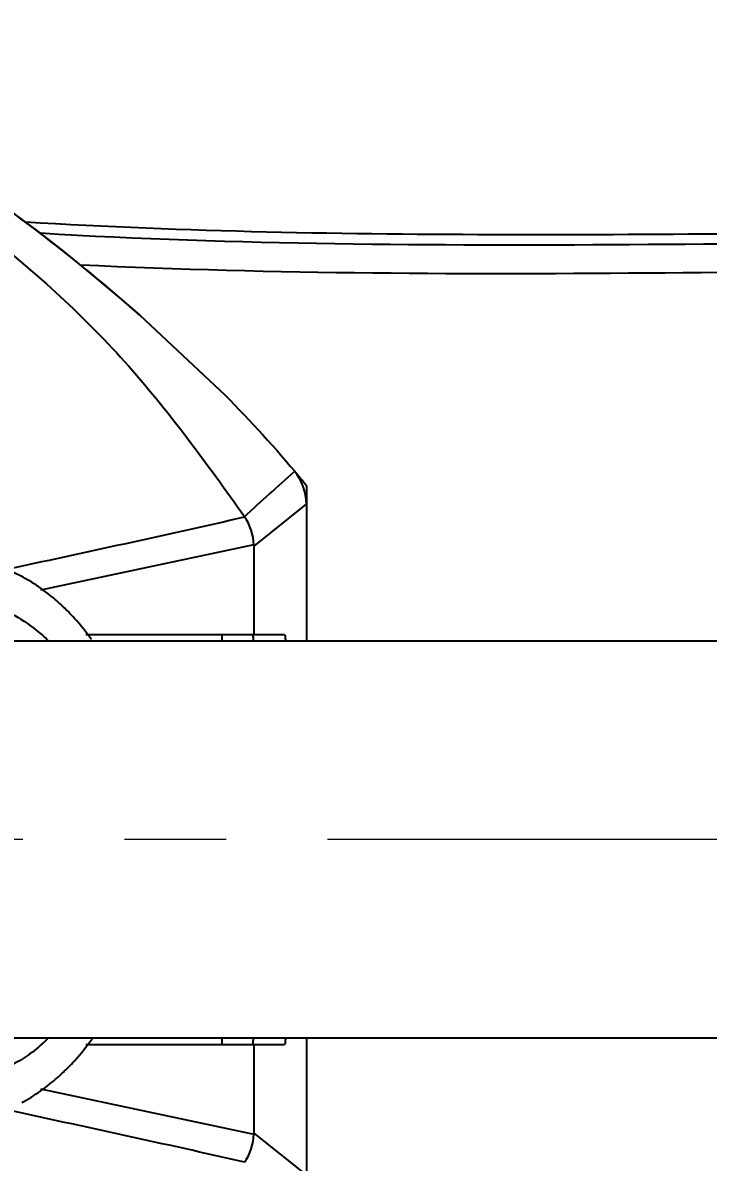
# Model space of a CAD drawing. Header units: millimetres. Extents: x 4086 to 8300, y 123 to 1549.
# Drawn here: x 6790.64 to 6812.07, y 787.95 to 823.55 of the extents above; entities that cross this region are included whole.
import ezdxf
from ezdxf import colors
from ezdxf.entities.mleader import LeaderData, LeaderLine
from ezdxf.math import Vec2, Vec3

# ---------------------------------------------------------------- set-up
doc = ezdxf.new("R2010")
doc.units = ezdxf.units.MM
doc.linetypes.add('CENTER2', pattern=[28.575, 19.05, -3.175, 3.175, -3.175])
for name, color, linetype in [('09_ALL_ROUNDS', 7, 'Continuous'), ('20_ALL_FEATURES', 7, 'Continuous'), ('多重引线', 7, 'Continuous')]:
    doc.layers.add(name, color=color, linetype=linetype)
doc.layers.add('中心线层', color=7, linetype='CENTER2', lineweight=0)
doc.layers.add('标注层', color=7, linetype='Continuous', lineweight=0)
doc.styles.add('思源黑', font='SourceHanSansCN-Normal.ttf')
doc.dimstyles.new('尺寸标注_细节_1_2比例', dxfattribs={"dimtxt": 7, "dimasz": 6, "dimexe": 2, "dimexo": 1.5, "dimgap": 1, "dimtad": 1, "dimlfac": 2, "dimdsep": 46, "dimtxsty": '思源黑', "dimcen": 0.09, "dimadec": 0, "dimazin": 0, "dimtp": 0.01, "dimtm": 0.01, "dimtfac": 1, "dimtofl": 0, "dimtmove": 0, "dimatfit": 3, "dimfxl": 1, "dimtolj": 1, "dimarcsym": 0})

# ---------------------------------------------------------------- blocks, each defined once
blk = doc.blocks.new('*D1333')
at = {"layer": 'Defpoints', "color": 0}
for p in [(6946.483, 844.832), (6776.487, 820.331), (6946.483, 798.041)]:
    blk.add_point(p, dxfattribs=at)
at = {"layer": '标注层', "color": 0, "lineweight": -2}
for p, q in [((6776.487, 821.831), (6776.487, 846.832)), ((6946.483, 799.541), (6946.483, 846.832)), ((6782.487, 844.832), (6940.483, 844.832))]:
    blk.add_line(p, q, dxfattribs=at)
at = {"layer": '标注层', "color": 0}
for points in [[(6782.487, 845.832), (6782.487, 843.832), (6776.487, 844.832)], [(6940.483, 843.832), (6940.483, 845.832), (6946.483, 844.832)]]:
    blk.add_solid(points, dxfattribs=at)
at = {"layer": '标注层', "color": 0, "insert": (6863.384, 852.958), "char_height": 7, "attachment_point": 2, "style": '思源黑'}
blk.add_mtext('\\A1;a', dxfattribs=at)

msp = doc.modelspace()

# ---------------------------------------------------------------- linework, layer by layer
at = {"color": 7, "linetype": 'Continuous'}
for p, q in [((6794.302, 814.4139), (6796.8074, 812.0746)), ((6799.5106, 809.0836), (6799.5106, 808.5177)), ((6799.5106, 808.5173), (6797.8646, 807.2024)), ((6799.5106, 808.5173), (6799.5106, 804.2407)), ((6797.8641, 807.2385), (6791.1958, 805.8206)), ((6797.8641, 807.2385), (6797.8646, 807.2024)), ((6797.8646, 807.2024), (6797.8646, 804.4316)), ((6798.8252, 804.4316), (6792.6183, 804.4316)), ((6796.8747, 804.2407), (6796.8747, 804.4316)), ((6796.8747, 791.6316), (6796.8747, 791.8407)), ((6799.5106, 791.8407), (6799.5106, 787.5459)), ((6792.6188, 791.6316), (6798.8252, 791.6316)), ((6797.8646, 791.6316), (6797.8646, 788.8608)), ((6791.1946, 790.2428), (6797.8641, 788.8247)), ((6797.8646, 788.8608), (6797.8641, 788.8247)), ((6797.8646, 788.8608), (6799.5106, 787.5459))]:
    msp.add_line(p, q, dxfattribs=at)
msp.add_lwpolyline([(6794.302, 814.4139), (6793.7377, 814.9049), (6792.845, 815.66), (6791.9433, 816.3924), (6791.0144, 817.1124), (6790.0686, 817.8091), (6789.1345, 818.4634), (6788.2215, 819.0744), (6787.6394, 819.4511)], dxfattribs=at)
for centre, radius, start, end in [((6780.5881, 794.1464), 24.1078, 38.28716, 39.68205), ((6788.2447, 801.7679), 5.0663, 61.62759, 67.63445), ((6788.1121, 801.5195), 5.3479, 58.30031, 61.64206), ((6787.8829, 801.158), 5.7759, 51.3452, 58.24999), ((6787.5384, 800.7235), 6.3304, 46.23732, 51.36703), ((6787.2966, 800.4663), 6.6835, 44.45776, 46.265), ((6787.1055, 800.2795), 6.9507, 42.12759, 44.45388), ((6786.6504, 799.8783), 7.5573, 35.59379, 42.06917), ((6787.583, 800.2488), 5.5539, 45.96187, 48.60291), ((6787.575, 795.8232), 5.5658, 311.32878, 314.29154), ((6786.6415, 796.1925), 7.569, 317.90871, 324.59419), ((6794.4521, 792.0997), 3.4197, 354.84397, 355.54846), ((6787.1059, 795.7832), 6.9501, 315.5136, 317.84626), ((6787.5419, 795.3357), 6.3251, 308.61432, 313.73274), ((6787.2978, 795.5953), 6.6815, 313.7056, 315.50991), ((6787.8864, 794.9005), 5.7701, 301.61185, 308.63806), ((6788.1213, 794.5277), 5.3295, 297.92136, 301.56189)]:
    msp.add_arc(centre, radius, start, end, dxfattribs=at)
for points, knots in [([(6611.4185, 809.4056), (6612.851, 810.8322), (6616.102, 813.3107), (6621.5798, 815.9471), (6627.2953, 817.9657), (6635.0904, 820.0907), (6645.0428, 821.9084), (6661.0999, 824.0763), (6681.3081, 826.0434), (6701.597, 827.3134), (6717.8768, 827.961), (6730.1197, 828.2344), (6742.3741, 828.2729), (6752.5928, 828.0092), (6760.7415, 827.314), (6766.8162, 826.4449), (6772.8065, 825.0872), (6778.6145, 823.0829), (6784.1848, 820.4935), (6789.4084, 817.2456), (6793.9888, 813.1017), (6796.3963, 809.7807), (6797.58, 808.1141)], [0, 0, 0, 0, 0.0310588, 0.0620914, 0.0930801, 0.124073, 0.1861235, 0.2483065, 0.3729867, 0.4979215, 0.560558, 0.6232727, 0.6860341, 0.7488183, 0.7802201, 0.8116234, 0.8430245, 0.8744257, 0.9058277, 0.937221, 0.968596, 1, 1, 1, 1]), ([(6787.6394, 819.4511), (6788.2641, 819.0516), (6790.5778, 817.4989), (6792.766, 815.7628), (6794.302, 814.4139)], [0, 0, 0, 0, 0.2661993, 1, 1, 1, 1]), ([(6797.5794, 808.1137), (6797.8283, 808.3643), (6798.3574, 808.8311), (6798.8813, 809.3023), (6799.1433, 809.5369)], [0, 0, 0, 0, 0.5010321, 1, 1, 1, 1]), ([(6789.062, 805.5023), (6789.2574, 805.4699), (6790.0583, 805.2728), (6790.7872, 804.8278), (6791.2556, 804.4151)], [0, 0, 0, 0, 0.2407978, 1, 1, 1, 1]), ([(6797.8602, 804.2453), (6797.8582, 804.2686), (6797.8502, 804.3285), (6797.852, 804.395), (6797.8318, 804.4274)], [0, 0, 0, 0, 0.3798753, 1, 1, 1, 1]), ([(6798.8252, 804.4316), (6798.8421, 804.4316), (6798.8413, 804.3353), (6798.855, 804.2917), (6798.8588, 804.2453)], [0, 0, 0, 0, 0.2659625, 1, 1, 1, 1]), ([(6798.8601, 791.8343), (6798.8562, 791.7838), (6798.8411, 791.7368), (6798.8435, 791.6316), (6798.8252, 791.6316)], [0, 0, 0, 0, 0.7344572, 1, 1, 1, 1]), ([(6791.2506, 791.6437), (6791.0908, 791.5033), (6790.455, 791.0054), (6789.6844, 790.6701), (6789.0984, 790.5671)], [0, 0, 0, 0, 0.2633178, 1, 1, 1, 1]), ([(6797.8266, 791.6316), (6797.8412, 791.6316), (6797.8429, 791.7141), (6797.8543, 791.7523), (6797.858, 791.7924)], [0, 0, 0, 0, 0.2669555, 1, 1, 1, 1])]:
    msp.add_open_spline(points, degree=3, knots=knots, dxfattribs=at)
for points in [[(6796.8074, 812.0746), (6797.6213, 811.2626), (6798.4099, 810.4223), (6799.1435, 809.5371)], [(6799.5106, 808.5177), (6799.5107, 808.88), (6799.3725, 809.2608), (6799.1414, 809.5398)], [(6790.0668, 806.4586), (6792.5717, 807.0073), (6795.0805, 807.5386), (6797.5794, 808.1137)], [(6797.8641, 807.2385), (6797.8561, 807.5452), (6797.7533, 807.8609), (6797.5794, 808.1137)], [(6797.5794, 787.9495), (6795.08, 788.5225), (6792.5717, 789.056), (6790.0668, 789.6045)], [(6797.5794, 787.9495), (6797.7538, 788.202), (6797.8561, 788.5182), (6797.8641, 788.8249)]]:
    msp.add_open_spline(points, degree=3, dxfattribs=at)
at = {"layer": '09_ALL_ROUNDS', "color": 7, "linetype": 'Continuous'}
for points, knots in [([(6938.4826, 822.1167), (6932.35, 821.7685), (6920.1054, 820.7587), (6901.7182, 819.5255), (6883.3063, 818.7314), (6864.891, 818.0225), (6846.4732, 817.3509), (6828.0475, 816.8567), (6809.6224, 816.5499), (6797.324, 816.6086), (6791.1917, 816.9733)], [0, 0, 0, 0, 0.1249888, 0.2499704, 0.3749632, 0.4999623, 0.6249665, 0.7499794, 0.8749991, 1, 1, 1, 1]), ([(6938.4826, 821.2317), (6932.4024, 820.8889), (6920.2622, 819.8939), (6902.0328, 818.6677), (6883.7788, 817.8757), (6865.5215, 817.1682), (6847.2614, 816.5019), (6828.9939, 816.0103), (6810.7258, 815.6718), (6798.5354, 815.6922), (6792.4513, 815.9791)], [0, 0, 0, 0, 0.1249876, 0.2499683, 0.3749601, 0.4999584, 0.6249614, 0.7499731, 0.8749923, 1, 1, 1, 1]), ([(6911.2962, 820.5157), (6901.265, 819.8449), (6886.1971, 819.1671), (6866.1047, 818.4), (6851.0343, 817.8345), (6835.9603, 817.3807), (6820.8827, 817.0399), (6805.8052, 816.8576), (6795.7461, 817.0146), (6790.7293, 817.3213)], [0, 0, 0, 0, 0.2500005, 0.3750046, 0.5000082, 0.6250118, 0.7500155, 0.8750173, 1, 1, 1, 1])]:
    msp.add_open_spline(points, degree=3, knots=knots, dxfattribs=at)
at = {"layer": '20_ALL_FEATURES', "color": 7, "linetype": 'Continuous'}
for p, q in [((6786.1591, 804.2407), (6991.6826, 804.2407)), ((6786.0684, 791.8407), (6991.6826, 791.8407))]:
    msp.add_line(p, q, dxfattribs=at)
at = {"layer": '中心线层'}
msp.add_line((7019.2472, 798.0316), (6599.4235, 798.0316), dxfattribs=at)

# ---------------------------------------------------------------- dimensions: what is measured, and where the dimension line sits
at = {"layer": '标注层'}
dim = msp.add_linear_dim(base=(6946.4826, 844.8317), p1=(6776.4866, 820.3308), p2=(6946.4826, 798.0407), text='a', dimstyle='尺寸标注_细节_1_2比例', dxfattribs=at)
dim.commit()
dim.dimension.update_dxf_attribs({"geometry": '*D1333', "text_midpoint": (6863.3837, 844.8317), "dimtype": 160})

# ---------------------------------------------------------------- leaders
at = {"layer": '多重引线'}
ml = msp.add_multileader_mtext('Standard', dxfattribs=at)
ml.set_content('{\\C7;Holding brake button}', style='思源黑')
ml.set_leader_properties()
ml.build(insert=Vec2(0, 0))
ml.multileader.update_dxf_attribs({"text_left_attachment_type": 5, "text_right_attachment_type": 5, "dogleg_length": 1, "arrow_head_size": 6})
ctx = ml.context
ctx.base_point, ctx.char_height, ctx.arrow_head_size, ctx.plane_origin = Vec3(6793.7111, 896.9644), 7, 6, Vec3(6764.7255, 808.1817)
ctx.left_attachment, ctx.right_attachment = 5, 5
notes = []
notes.append((ctx, [(0, (1, 1, 0), (6792.7111, 896.9644), (1, 0), 1, [(0, [(6764.7255, 808.1817)], 0, [])])]))
ctx.mtext.insert, ctx.mtext.flow_direction = Vec3(6795.7111, 906.9764), 5
ml = msp.add_multileader_mtext('Standard', dxfattribs=at)
ml.set_content('DB15', style='思源黑')
ml.set_leader_properties()
ml.build(insert=Vec2(0, 0))
ml.multileader.update_dxf_attribs({"text_left_attachment_type": 5, "text_right_attachment_type": 5, "dogleg_length": 1, "arrow_head_size": 6})
ctx = ml.context
ctx.base_point, ctx.char_height, ctx.arrow_head_size, ctx.plane_origin = Vec3(6781.9869, 723.533), 7, 6, Vec3(6755.0938, 788.8616)
ctx.left_attachment, ctx.right_attachment = 5, 5
notes.append((ctx, [(0, (1, 1, 0), (6780.9869, 723.533), (1, 0), 1, [(0, [(6755.0938, 788.8616)], 0, [])])]))
ctx.mtext.insert, ctx.mtext.flow_direction = Vec3(6783.9869, 730.659), 5
for ctx, leaders in notes:
    for number, flags, end, landing, length, lines in leaders:
        leader = LeaderData()
        leader.index, (leader.has_last_leader_line, leader.has_dogleg_vector, leader.attachment_direction) = number, flags
        leader.last_leader_point, leader.dogleg_vector, leader.dogleg_length = Vec3(end), Vec3(landing), length
        for number, points, colour, breaks in lines:
            line = LeaderLine()
            line.index, line.vertices, line.color, line.breaks = number, Vec3.list(points), colors.encode_raw_color(colour), breaks
            leader.lines.append(line)
        ctx.leaders.append(leader)

doc.saveas('drawing.dxf')
